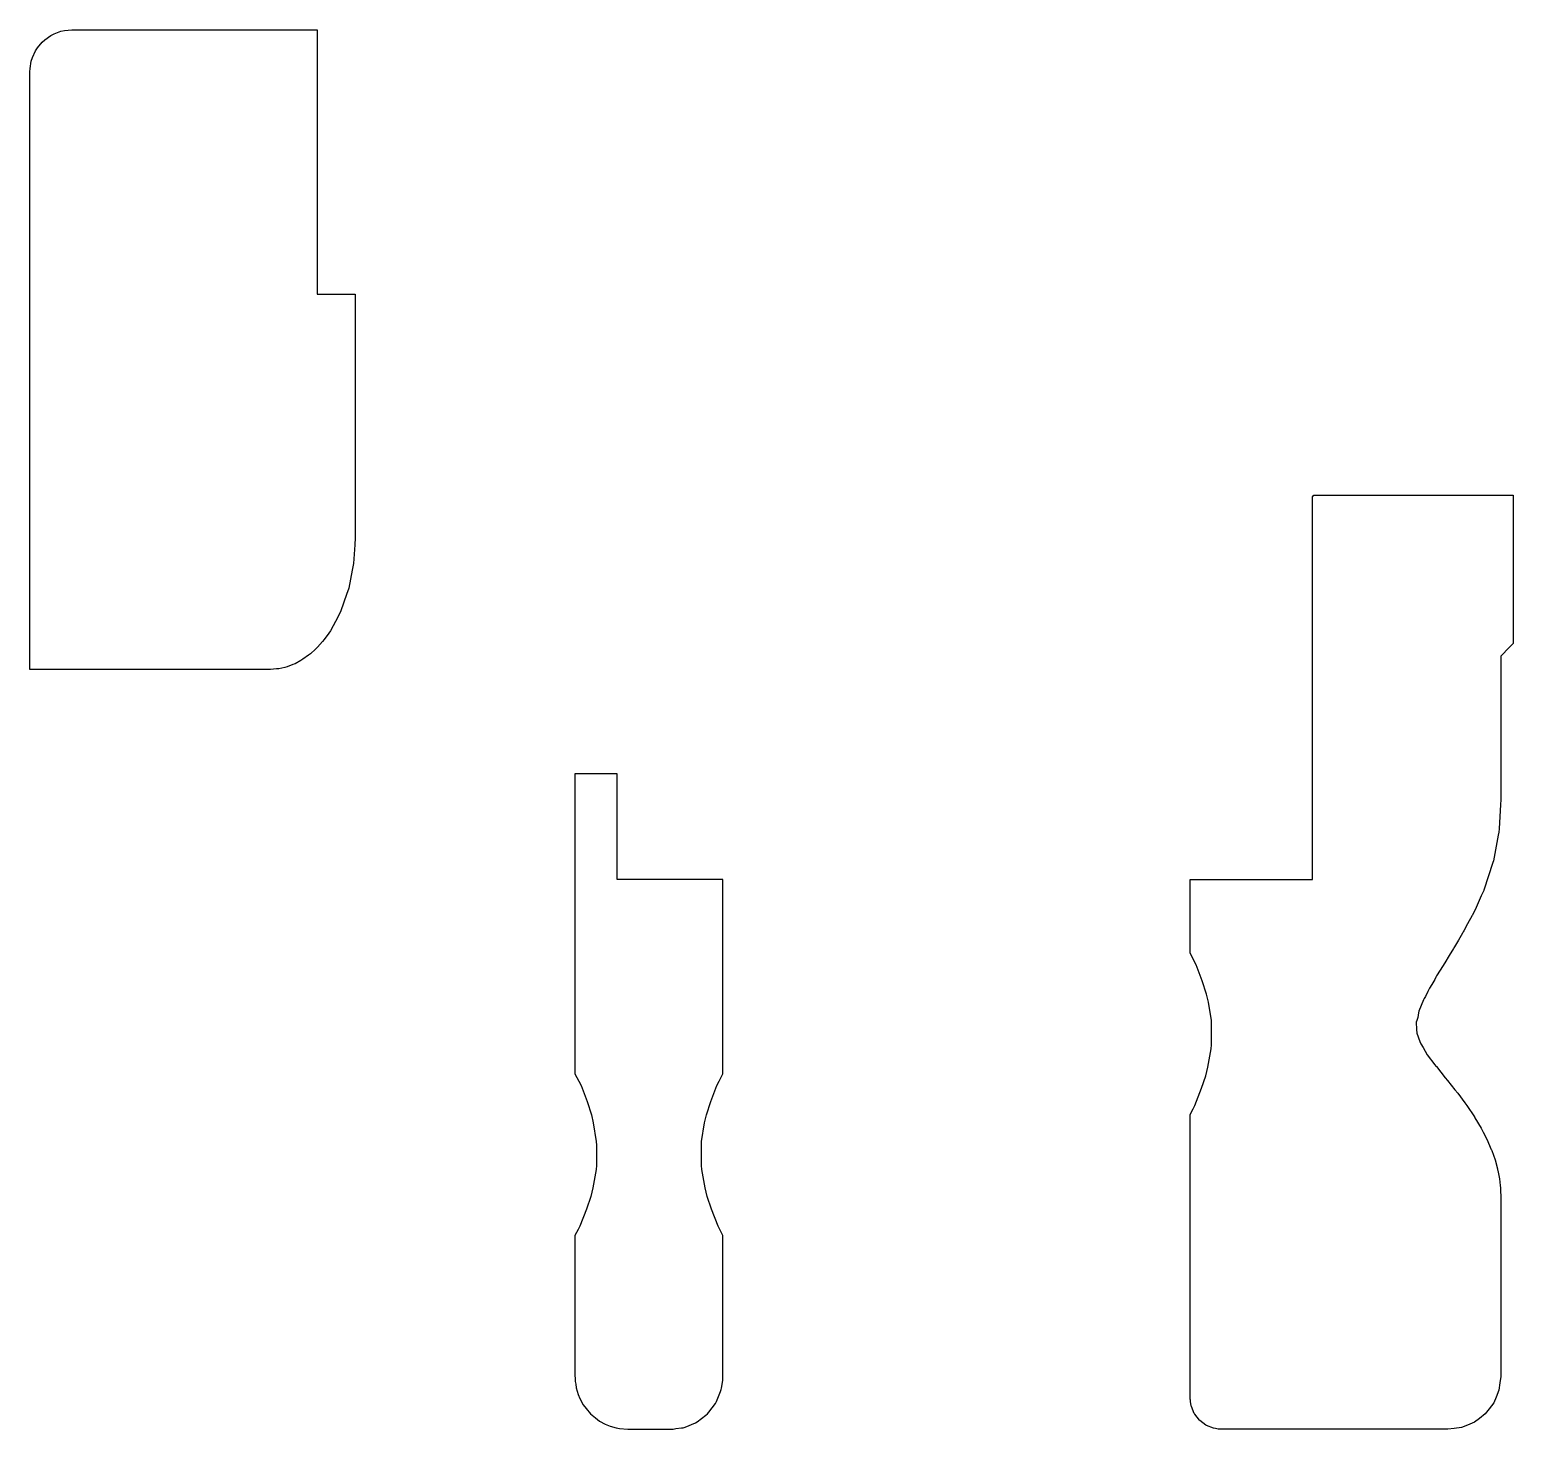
# Model space of a CAD drawing. Header units: metres. Extents: x 2.4 to 72.6, y -16 to 50.2.
import ezdxf

# ---------------------------------------------------------------- set-up
doc = ezdxf.new("R2010")
doc.units = ezdxf.units.M

msp = doc.modelspace()

# ---------------------------------------------------------------- linework, layer by layer
for p, q in [((3.122, 49.719), (3.4, 49.932)), ((3.4, 49.932), (3.559, 49.998)), ((3.559, 49.998), (3.882, 50.132)), ((3.882, 50.132), (4.053, 50.154)), ((4.053, 50.154), (4.4, 50.2)), ((4.4, 50.2), (7.605, 50.2)), ((7.605, 50.2), (7.851, 50.2)), ((7.851, 50.2), (8.122, 50.2)), ((8.122, 50.2), (8.393, 50.2)), ((8.393, 50.2), (8.632, 50.2)), ((8.632, 50.2), (8.805, 50.2)), ((8.805, 50.2), (12.663, 50.2)), ((12.663, 50.2), (12.825, 50.2)), ((12.825, 50.2), (13.033, 50.2)), ((13.033, 50.2), (13.259, 50.2)), ((13.259, 50.2), (13.477, 50.2)), ((13.477, 50.2), (13.668, 50.2)), ((13.668, 50.2), (16, 50.2)), ((16, 50.2), (16, 48.556)), ((2.534, 48.877), (2.668, 49.2)), ((2.668, 49.2), (2.773, 49.337)), ((2.773, 49.337), (2.986, 49.614)), ((2.986, 49.614), (3.122, 49.719)), ((2.422, 48.371), (2.468, 48.718)), ((2.468, 48.718), (2.534, 48.877)), ((16, 48.556), (16, 45.2)), ((2.4, 48.2), (2.422, 48.371)), ((2.4, 46.19), (2.4, 48.2)), ((2.4, 44.707), (2.4, 46.19)), ((16, 45.2), (16, 44.742)), ((2.4, 43.921), (2.4, 44.707)), ((16, 44.742), (16, 44.088)), ((2.4, 43.883), (2.4, 43.921)), ((2.4, 43.845), (2.4, 43.883)), ((2.4, 43.091), (2.4, 43.845)), ((16, 44.088), (16, 43.586)), ((16, 43.586), (16, 42.965)), ((2.4, 43.049), (2.4, 43.091)), ((2.4, 42.357), (2.4, 43.049)), ((16, 42.965), (16, 42.359)), ((2.4, 41.612), (2.4, 42.357)), ((16, 42.359), (16, 41.816)), ((2.4, 40.994), (2.4, 41.612)), ((16, 41.816), (16, 41.041)), ((2.4, 40.528), (2.4, 40.994)), ((16, 41.041), (16, 40.621)), ((2.4, 38.159), (2.4, 40.528)), ((16, 40.621), (16, 39.606)), ((16, 39.606), (16, 39.352)), ((16, 39.352), (16, 38.011)), ((2.4, 37.618), (2.4, 38.159)), ((16, 38.011), (16, 37.693)), ((16, 38.011), (16, 38.011)), ((2.4, 37.232), (2.4, 37.618)), ((2.4, 31.982), (2.4, 37.232)), ((16, 37.693), (16.338, 37.693)), ((16.338, 37.693), (17.8, 37.693)), ((17.8, 37.693), (17.8, 34.144)), ((17.8, 34.144), (17.8, 31.608)), ((2.4, 28.463), (2.4, 31.982)), ((17.8, 31.608), (17.8, 30.114)), ((17.8, 30.114), (17.8, 29.184)), ((17.8, 29.184), (17.8, 28.082)), ((2.4, 25.547), (2.4, 28.463)), ((17.8, 28.082), (17.8, 26.168)), ((63.1, 28.112), (63.161, 28.179)), ((63.1, 28.06), (63.1, 28.112)), ((63.161, 28.179), (72.456, 28.183)), ((72.456, 28.183), (72.593, 28.184)), ((72.593, 28.184), (72.594, 27.804)), ((63.1, 28.012), (63.1, 28.06)), ((63.1, 27.968), (63.1, 28.012)), ((63.1, 13.224), (63.1, 27.968)), ((72.594, 27.804), (72.58, 21.16)), ((17.8, 26.168), (17.779, 25.833)), ((2.4, 19.945), (2.4, 25.547)), ((17.779, 25.833), (17.723, 24.954)), ((17.66, 24.632), (17.496, 23.787)), ((17.723, 24.954), (17.66, 24.632)), ((17.393, 23.49), (17.126, 22.711)), ((17.496, 23.787), (17.393, 23.49)), ((17.126, 22.711), (16.989, 22.451)), ((16.628, 21.768), (16.548, 21.655)), ((16.989, 22.451), (16.628, 21.768)), ((16.251, 21.257), (16.022, 20.994)), ((16.338, 21.358), (16.251, 21.257)), ((16.548, 21.655), (16.338, 21.358)), ((72.58, 21.16), (72.415, 20.993)), ((15.229, 20.362), (14.961, 20.213)), ((15.331, 20.419), (15.229, 20.362)), ((15.588, 20.608), (15.331, 20.419)), ((15.686, 20.68), (15.588, 20.608)), ((15.929, 20.907), (15.686, 20.68)), ((16.022, 20.994), (15.929, 20.907)), ((72.415, 20.993), (72, 20.572)), ((72, 20.572), (72, 16.942)), ((10.653, 19.945), (2.4, 19.945)), ((13.8, 19.945), (10.653, 19.945)), ((14.084, 19.967), (13.8, 19.945)), ((14.192, 19.975), (14.084, 19.967)), ((14.473, 20.04), (14.192, 19.975)), ((14.58, 20.065), (14.473, 20.04)), ((14.856, 20.172), (14.58, 20.065)), ((14.961, 20.213), (14.856, 20.172)), ((72, 16.942), (72, 16.576)), ((72, 16.576), (72, 13.774)), ((29.924, 15), (28.2, 15)), ((28.2, 15), (28.2, 13.069)), ((30.2, 15), (29.924, 15)), ((30.2, 12.984), (30.2, 15)), ((71.993, 13.56), (71.92, 12.406)), ((72, 13.774), (71.993, 13.56)), ((72, 13.774), (72, 13.774)), ((28.2, 13.069), (28.2, 11.164)), ((30.2, 12.651), (30.2, 12.984)), ((30.2, 12.429), (30.2, 12.651)), ((63.1, 10), (63.1, 13.224)), ((30.2, 12.393), (30.2, 12.429)), ((30.2, 12.172), (30.2, 12.393)), ((30.2, 12.136), (30.2, 12.172)), ((30.2, 11.931), (30.2, 12.136)), ((71.878, 12.098), (71.649, 10.889)), ((71.904, 12.25), (71.878, 12.098)), ((71.92, 12.406), (71.904, 12.25)), ((30.2, 11.896), (30.2, 11.931)), ((30.2, 11.722), (30.2, 11.896)), ((30.2, 11.69), (30.2, 11.722)), ((30.2, 11.558), (30.2, 11.69)), ((30.2, 11.533), (30.2, 11.558)), ((30.2, 10.395), (30.2, 11.533)), ((28.2, 11.164), (28.2, 10.968)), ((28.2, 10.968), (28.2, 9.614)), ((71.628, 10.804), (71.203, 9.506)), ((71.649, 10.889), (71.628, 10.804)), ((30.2, 10), (30.2, 10.395)), ((34.048, 10), (30.2, 10)), ((35.2, 10), (34.048, 10)), ((35.2, 9.081), (35.2, 10)), ((57.3, 8.419), (57.3, 10)), ((57.3, 10), (61.525, 10)), ((61.525, 10), (61.548, 10)), ((61.548, 10), (62.108, 10)), ((62.108, 10), (63.1, 10)), ((28.2, 9.614), (28.2, 4.68)), ((71.071, 9.232), (70.831, 8.687)), ((71.192, 9.478), (71.071, 9.232)), ((71.198, 9.491), (71.192, 9.478)), ((71.203, 9.506), (71.198, 9.491)), ((35.2, 3.675), (35.2, 9.081)), ((70.831, 8.687), (70.658, 8.325)), ((57.3, 7.354), (57.3, 8.419)), ((70.433, 7.908), (70.253, 7.57)), ((70.641, 8.296), (70.433, 7.908)), ((70.658, 8.325), (70.641, 8.296)), ((57.3, 6.53), (57.3, 7.354)), ((69.998, 7.14), (69.81, 6.813)), ((70.19, 7.474), (69.998, 7.14)), ((70.222, 7.524), (70.19, 7.474)), ((70.253, 7.57), (70.222, 7.524)), ((57.482, 6.18), (57.3, 6.53)), ((69.559, 6.412), (69.353, 6.068)), ((69.757, 6.739), (69.559, 6.412)), ((69.784, 6.776), (69.757, 6.739)), ((69.81, 6.813), (69.784, 6.776)), ((57.585, 5.968), (57.482, 6.18)), ((57.874, 5.208), (57.585, 5.968)), ((69.133, 5.717), (68.967, 5.448)), ((69.348, 6.058), (69.133, 5.717)), ((69.351, 6.064), (69.348, 6.058)), ((69.353, 6.068), (69.351, 6.064)), ((58.08, 4.582), (57.874, 5.208)), ((68.735, 5.045), (68.621, 4.866)), ((68.886, 5.281), (68.735, 5.045)), ((68.933, 5.38), (68.886, 5.281)), ((68.967, 5.448), (68.933, 5.38)), ((28.2, 4.68), (28.2, 2.524)), ((58.166, 4.206), (58.08, 4.582)), ((68.337, 4.312), (68.229, 4.048)), ((68.383, 4.384), (68.337, 4.312)), ((68.444, 4.478), (68.383, 4.384)), ((68.551, 4.714), (68.444, 4.478)), ((68.621, 4.866), (68.551, 4.714)), ((35.2, 2.008), (35.2, 3.675)), ((58.309, 3.329), (58.166, 4.206)), ((68.107, 3.701), (68.071, 3.479)), ((68.12, 3.779), (68.107, 3.701)), ((68.229, 4.048), (68.12, 3.779)), ((58.322, 3.144), (58.309, 3.329)), ((58.316, 2.186), (58.322, 3.144)), ((68.025, 3.329), (68.004, 3.259)), ((68.004, 3.259), (68.015, 2.903)), ((68.015, 2.903), (68.021, 2.745)), ((68.071, 3.479), (68.025, 3.329)), ((28.2, 2.524), (28.2, 0.82)), ((58.299, 1.993), (58.316, 2.186)), ((68.021, 2.745), (68.171, 2.34)), ((68.171, 2.34), (68.212, 2.231)), ((68.212, 2.231), (68.329, 2.066)), ((35.2, 0.82), (35.2, 2.008)), ((58.146, 1.128), (58.299, 1.993)), ((68.329, 2.066), (68.522, 1.712)), ((68.522, 1.712), (68.886, 1.241)), ((28.2, 0.82), (28.382, 0.47)), ((35.018, 0.47), (35.2, 0.82)), ((57.844, 0.128), (58.049, 0.727)), ((58.049, 0.727), (58.146, 1.128)), ((68.886, 1.241), (68.933, 1.181)), ((68.933, 1.181), (68.952, 1.161)), ((68.952, 1.161), (69.368, 0.63)), ((28.382, 0.47), (28.485, 0.258)), ((28.485, 0.258), (28.774, -0.502)), ((34.626, -0.502), (34.915, 0.258)), ((34.915, 0.258), (35.018, 0.47)), ((57.528, -0.677), (57.844, 0.128)), ((69.368, 0.63), (69.486, 0.505)), ((69.486, 0.505), (69.829, 0.053)), ((69.829, 0.053), (69.964, -0.101)), ((28.774, -0.502), (28.98, -1.128)), ((34.42, -1.128), (34.626, -0.502)), ((57.443, -0.846), (57.528, -0.677)), ((69.964, -0.101), (70.294, -0.562)), ((70.294, -0.562), (70.388, -0.678)), ((70.388, -0.678), (70.75, -1.224)), ((28.98, -1.128), (29.066, -1.504)), ((34.334, -1.504), (34.42, -1.128)), ((57.3, -1.116), (57.443, -0.846)), ((57.3, -2.696), (57.3, -1.116)), ((70.75, -1.224), (70.759, -1.236)), ((70.759, -1.236), (70.777, -1.267)), ((70.777, -1.267), (71.076, -1.764)), ((29.066, -1.504), (29.209, -2.381)), ((34.191, -2.381), (34.334, -1.504)), ((71.076, -1.764), (71.167, -1.95)), ((71.167, -1.95), (71.342, -2.28)), ((29.209, -2.381), (29.222, -2.566)), ((29.222, -2.566), (29.216, -3.524)), ((34.178, -2.566), (34.191, -2.381)), ((34.184, -3.524), (34.178, -2.566)), ((57.3, -4.67), (57.3, -2.696)), ((71.342, -2.28), (71.546, -2.759)), ((71.546, -2.759), (71.559, -2.787)), ((71.559, -2.787), (71.57, -2.819)), ((71.57, -2.819), (71.728, -3.261)), ((71.728, -3.261), (71.839, -3.677)), ((29.199, -3.717), (29.046, -4.581)), ((29.216, -3.524), (29.199, -3.717)), ((34.201, -3.717), (34.184, -3.524)), ((34.354, -4.581), (34.201, -3.717)), ((71.839, -3.677), (71.853, -3.727)), ((71.853, -3.727), (71.86, -3.764)), ((71.86, -3.764), (71.937, -4.158)), ((71.937, -4.158), (71.973, -4.475)), ((29.046, -4.581), (28.949, -4.983)), ((34.451, -4.983), (34.354, -4.581)), ((57.3, -6.267), (57.3, -4.67)), ((71.973, -4.475), (71.985, -4.577)), ((71.985, -4.577), (71.991, -4.741)), ((71.991, -4.741), (72, -4.965)), ((28.744, -5.582), (28.428, -6.386)), ((28.949, -4.983), (28.744, -5.582)), ((34.656, -5.582), (34.451, -4.983)), ((34.972, -6.386), (34.656, -5.582)), ((72, -4.965), (72, -6.011)), ((57.3, -7.507), (57.3, -6.267)), ((72, -6.011), (72, -7.05)), ((72, -6.011), (72, -6.011)), ((28.343, -6.556), (28.2, -6.826)), ((28.2, -6.826), (28.2, -8.365)), ((28.428, -6.386), (28.343, -6.556)), ((35.057, -6.556), (34.972, -6.386)), ((35.2, -6.826), (35.057, -6.556)), ((35.2, -7.988), (35.2, -6.826)), ((57.3, -8.436), (57.3, -7.507)), ((72, -7.05), (72, -7.871)), ((28.2, -8.365), (28.2, -9.99)), ((35.2, -9.362), (35.2, -7.988)), ((72, -7.871), (72, -9.05)), ((57.3, -9.11), (57.3, -8.436)), ((57.3, -9.268), (57.3, -9.11)), ((72, -9.05), (72, -9.815)), ((35.2, -10.41), (35.2, -9.362)), ((57.3, -9.755), (57.3, -9.268)), ((57.3, -9.907), (57.3, -9.755)), ((72, -9.815), (72, -10.317)), ((28.2, -9.99), (28.2, -11.077)), ((35.2, -11.17), (35.2, -10.41)), ((57.3, -14.177), (57.3, -9.907)), ((72, -10.317), (72, -10.408)), ((72, -10.408), (72, -13.5)), ((28.2, -11.077), (28.2, -11.786)), ((35.2, -11.691), (35.2, -11.17)), ((28.2, -11.786), (28.2, -12.236)), ((35.2, -12.023), (35.2, -11.691)), ((28.2, -12.236), (28.2, -12.51)), ((28.2, -12.51), (28.2, -12.663)), ((35.2, -12.21), (35.2, -12.023)), ((35.2, -13.5), (35.2, -12.21)), ((28.2, -12.663), (28.2, -13.5)), ((28.2, -13.5), (28.202, -13.537)), ((28.202, -13.537), (28.212, -13.745)), ((28.212, -13.745), (28.234, -13.866)), ((28.234, -13.866), (28.259, -14.036)), ((28.259, -14.036), (28.357, -14.36)), ((35.132, -14.054), (35.191, -13.689)), ((35.191, -13.689), (35.2, -13.5)), ((71.961, -13.798), (71.915, -14.147)), ((72, -13.5), (71.961, -13.798)), ((28.357, -14.36), (28.436, -14.548)), ((28.436, -14.548), (28.593, -14.843)), ((34.846, -14.78), (34.898, -14.684)), ((34.898, -14.684), (35.091, -14.217)), ((35.091, -14.217), (35.123, -14.11)), ((35.123, -14.11), (35.132, -14.054)), ((57.3, -14.424), (57.3, -14.177)), ((57.3, -14.5), (57.3, -14.424)), ((57.308, -14.575), (57.3, -14.5)), ((57.315, -14.615), (57.308, -14.575)), ((57.324, -14.682), (57.315, -14.615)), ((57.351, -14.888), (57.324, -14.682)), ((71.78, -14.472), (71.665, -14.75)), ((71.915, -14.147), (71.78, -14.472)), ((28.593, -14.843), (28.724, -15.013)), ((28.724, -15.013), (28.932, -15.268)), ((28.932, -15.268), (29.17, -15.463)), ((33.978, -15.648), (34.392, -15.33)), ((34.392, -15.33), (34.468, -15.268)), ((34.468, -15.268), (34.536, -15.185)), ((34.536, -15.185), (34.846, -14.78)), ((57.364, -14.92), (57.351, -14.888)), ((57.501, -15.25), (57.364, -14.92)), ((57.522, -15.277), (57.501, -15.25)), ((57.739, -15.561), (57.522, -15.277)), ((71.268, -15.268), (70.989, -15.482)), ((71.451, -15.029), (71.268, -15.268)), ((71.665, -14.75), (71.451, -15.029)), ((29.17, -15.463), (29.363, -15.611)), ((29.363, -15.611), (29.627, -15.752)), ((29.627, -15.752), (29.866, -15.851)), ((29.627, -15.752), (29.627, -15.752)), ((29.866, -15.851), (30.145, -15.936)), ((30.145, -15.936), (30.313, -15.962)), ((30.313, -15.962), (30.7, -16)), ((30.7, -16), (31.098, -16)), ((31.098, -16), (32.7, -16)), ((32.7, -16), (32.837, -15.987)), ((32.837, -15.987), (32.968, -15.965)), ((32.968, -15.965), (33.235, -15.93)), ((33.235, -15.93), (33.318, -15.922)), ((33.318, -15.922), (33.406, -15.895)), ((33.406, -15.895), (33.894, -15.693)), ((33.894, -15.693), (33.978, -15.648)), ((57.767, -15.582), (57.739, -15.561)), ((58.05, -15.799), (57.767, -15.582)), ((58.082, -15.812), (58.05, -15.799)), ((58.412, -15.949), (58.082, -15.812)), ((58.505, -15.967), (58.412, -15.949)), ((58.632, -15.99), (58.505, -15.967)), ((58.677, -15.995), (58.632, -15.99)), ((58.722, -15.998), (58.677, -15.995)), ((58.738, -15.999), (58.722, -15.998)), ((58.784, -16), (58.738, -15.999)), ((58.8, -16), (58.784, -16)), ((61.882, -16), (58.8, -16)), ((69.5, -16), (61.882, -16)), ((69.798, -15.961), (69.5, -16)), ((70.147, -15.915), (69.798, -15.961)), ((70.425, -15.8), (70.147, -15.915)), ((70.75, -15.665), (70.425, -15.8)), ((70.989, -15.482), (70.75, -15.665))]:
    msp.add_line(p, q)

doc.saveas('drawing.dxf')
